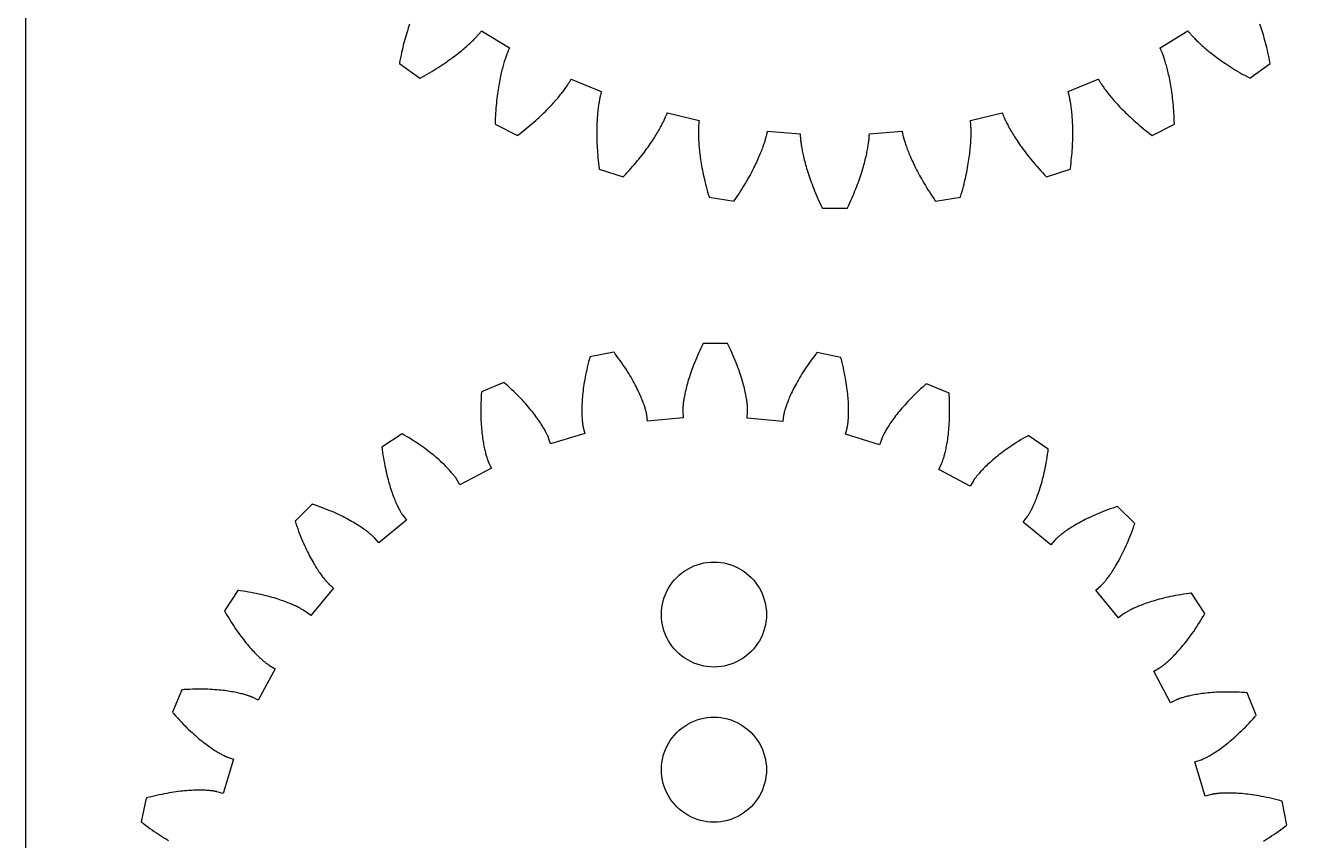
# Model space of a CAD drawing. Extents: x -2 to 209, y 10 to 300.
# Drawn here: x -1.7 to 123.1, y 82 to 160.7 of the extents above; entities that cross this region are included whole.
import ezdxf

# ---------------------------------------------------------------- set-up
doc = ezdxf.new("R2010")
doc.units = 0
doc.layers.add('snijden', color=7, linetype='CONTINUOUS')

msp = doc.modelspace()

# ---------------------------------------------------------------- linework, layer by layer
at = {"layer": 'snijden', "color": 7}
msp.add_lwpolyline([(-1.699724, 300.479777), (209.150286, 300.479777), (209.150286, 9.629767), (-1.699724, 9.629767), (-1.699724, 300.479777)], close=True, dxfattribs=at)
at = {"layer": 'snijden', "color": 1}
for points in [[(35.395588, 160.861408), (35.333488, 160.679989), (35.271287, 160.493468), (35.209488, 160.301907), (35.147787, 160.105316), (35.086586, 159.903717), (35.025788, 159.696948), (34.965487, 159.485178), (34.905789, 159.268357), (34.846787, 159.046337), (34.788488, 158.819256), (34.731087, 158.587227), (34.674688, 158.349988), (34.619287, 158.107678), (34.564987, 157.860226), (34.511988, 157.607676), (34.460288, 157.350027), (34.409787, 157.087307), (34.403781, 157.054107), (34.403562, 157.053049), (34.403662, 157.052808), (36.372678, 155.632628), (36.373207, 155.632667), (36.374001, 155.633196), (36.403801, 155.64931), (36.639712, 155.778122), (36.870301, 155.906752), (37.095634, 156.03508), (37.315762, 156.163011), (37.530659, 156.29022), (37.74023, 156.416961), (37.944705, 156.543051), (38.144016, 156.668302), (38.338337, 156.792661), (38.527493, 156.91619), (38.711524, 157.038772), (38.890564, 157.160141), (39.064721, 157.280392), (39.233861, 157.39943), (39.398062, 157.517159), (39.557367, 157.63346), (39.711887, 157.748381), (39.861577, 157.861732), (40.006418, 157.973531), (40.146655, 158.08359), (40.282146, 158.19185), (40.413035, 158.29836), (40.539294, 158.402831), (40.660992, 158.505442), (40.778192, 158.606071), (40.890992, 158.704472), (40.999341, 158.80077), (41.103182, 158.894771), (41.202782, 158.98647), (41.298082, 159.07577), (41.389281, 159.162571), (41.476081, 159.24687), (41.558983, 159.328571), (41.637683, 159.40757), (41.712383, 159.483971), (41.783082, 159.557571), (41.849982, 159.62837), (41.912881, 159.69617), (41.972182, 159.76107), (42.027681, 159.822871), (42.079481, 159.88177), (42.127583, 159.937369), (42.171982, 159.98977), (42.21308, 160.038871), (42.250683, 160.084872), (42.284981, 160.127369), (42.315982, 160.166271), (42.343581, 160.201871), (42.35509, 160.201077), (45.040029, 158.567828), (45.046035, 158.557721), (45.026747, 158.517221), (45.005659, 158.47212), (44.983064, 158.422521), (44.959066, 158.368319), (44.933666, 158.309621), (44.906867, 158.24642), (44.878765, 158.178419), (44.849566, 158.105921), (44.819366, 158.028721), (44.788066, 157.946919), (44.755866, 157.860321), (44.722867, 157.769019), (44.688966, 157.67302), (44.654367, 157.572201), (44.619267, 157.466661), (44.583667, 157.35611), (44.547467, 157.24085), (44.511066, 157.120861), (44.474268, 156.995909), (44.437366, 156.86612), (44.400266, 156.731469), (44.363166, 156.591912), (44.326067, 156.447311), (44.289168, 156.29797), (44.252467, 156.143699), (44.215965, 155.984449), (44.179966, 155.820191), (44.144367, 155.65108), (44.109367, 155.477129), (44.074966, 155.298051), (44.041467, 155.114039), (44.008567, 154.925251), (43.976666, 154.73138), (43.945667, 154.532551), (43.915867, 154.32875), (43.887168, 154.12005), (43.859566, 153.90651), (43.833373, 153.68798), (43.808475, 153.46447), (43.785166, 153.236029), (43.76347, 153.002791), (43.743361, 152.764499), (43.724973, 152.52145), (43.708383, 152.27352), (43.693884, 152.020711), (43.68129, 151.76294), (43.670601, 151.500471), (43.661605, 151.233239), (43.660811, 151.199441), (43.660703, 151.198383), (43.660811, 151.198142), (45.829262, 150.101312), (45.829527, 150.101301), (45.830321, 150.102095), (45.857218, 150.1226), (46.06993, 150.286629), (46.27735, 150.44948), (46.479698, 150.611259), (46.67699, 150.771668), (46.869138, 150.930828), (47.05622, 151.088618), (47.238348, 151.244799), (47.41545, 151.399498), (47.58771, 151.552628), (47.755059, 151.704039), (47.91756, 151.853589), (48.075318, 152.001348), (48.228279, 152.147128), (48.37656, 152.290988), (48.52022, 152.43282), (48.659288, 152.572478), (48.7938, 152.709979), (48.9238, 152.845189), (49.049279, 152.978129), (49.170339, 153.10855), (49.287189, 153.236659), (49.39969, 153.36213), (49.507939, 153.485018), (49.611968, 153.605308), (49.711869, 153.72277), (49.80767, 153.83757), (49.899369, 153.949409), (49.987168, 154.058478), (50.071168, 154.16446), (50.151268, 154.267539), (50.227569, 154.367438), (50.30007, 154.464339), (50.36907, 154.55784), (50.43447, 154.64824), (50.496269, 154.735338), (50.554369, 154.819039), (50.60927, 154.89924), (50.660869, 154.976138), (50.709169, 155.049438), (50.754068, 155.119137), (50.79597, 155.185238), (50.834668, 155.247638), (50.87057, 155.30624), (50.90337, 155.361239), (50.933268, 155.412338), (50.96047, 155.459638), (50.984759, 155.50304), (51.00656, 155.542439), (51.01807, 155.543233), (53.92705, 154.347115), (53.93504, 154.338119), (53.92234, 154.294918), (53.908846, 154.247118), (53.894453, 154.19472), (53.879266, 154.13752), (53.863364, 154.075618), (53.84696, 154.008819), (53.829947, 153.937519), (53.812353, 153.861319), (53.794546, 153.78042), (53.776449, 153.694719), (53.758351, 153.604218), (53.740042, 153.50892), (53.721733, 153.40877), (53.70353, 153.303879), (53.685432, 153.19414), (53.66752, 153.079398), (53.649925, 152.960029), (53.632939, 152.835728), (53.616244, 152.706608), (53.600236, 152.572719), (53.584837, 152.4339), (53.570153, 152.29017), (53.556448, 152.1418), (53.543139, 151.98841), (53.53073, 151.83042), (53.520226, 151.667389), (53.510225, 151.49969), (53.501229, 151.32715), (53.494218, 151.149739), (53.488212, 150.967539), (53.484216, 150.78064), (53.4821, 150.588989), (53.481041, 150.392539), (53.481571, 150.191321), (53.48456, 149.985459), (53.488556, 149.774898), (53.495567, 149.559609), (53.503557, 149.33969), (53.514247, 149.115088), (53.527238, 148.885898), (53.542531, 148.652038), (53.560125, 148.41358), (53.580128, 148.170679), (53.602935, 147.923198), (53.628229, 147.67118), (53.656328, 147.41477), (53.687229, 147.15379), (53.720929, 146.8884), (53.724924, 146.854999), (53.725112, 146.85394), (53.725223, 146.853702), (56.039652, 146.10717), (56.039904, 146.107292), (56.040697, 146.108085), (56.064007, 146.132586), (56.248268, 146.327637), (56.427547, 146.520785), (56.601918, 146.711917), (56.771347, 146.901007), (56.936098, 147.088187), (57.096088, 147.272966), (57.251216, 147.455616), (57.401828, 147.635967), (57.547846, 147.813867), (57.689237, 147.989437), (57.826217, 148.162477), (57.958707, 148.332826), (58.086919, 148.500697), (58.210648, 148.665865), (58.330256, 148.828206), (58.445567, 148.987787), (58.556628, 149.144475), (58.663737, 149.298267), (58.766837, 149.448976), (58.865839, 149.596617), (58.961039, 149.741235), (59.052436, 149.882716), (59.139937, 150.020937), (59.223637, 150.155888), (59.303838, 150.287507), (59.380437, 150.415687), (59.453436, 150.540515), (59.523138, 150.661837), (59.589337, 150.779645), (59.652236, 150.893805), (59.711738, 151.004345), (59.768237, 151.111335), (59.821538, 151.214446), (59.871838, 151.313747), (59.919137, 151.409346), (59.963436, 151.501146), (60.005037, 151.588948), (60.043737, 151.672746), (60.079837, 151.752645), (60.113437, 151.828546), (60.144337, 151.900145), (60.172838, 151.967847), (60.199032, 152.031447), (60.222739, 152.090846), (60.244249, 152.145946), (60.263537, 152.196846), (60.280735, 152.243447), (60.296028, 152.285847), (60.307326, 152.288837), (63.368687, 151.559325), (63.377683, 151.551334), (63.371677, 151.506834), (63.365671, 151.457434), (63.359665, 151.403234), (63.353659, 151.344433), (63.347653, 151.280734), (63.342652, 151.212432), (63.336646, 151.139233), (63.33064, 151.061334), (63.32564, 150.978633), (63.321644, 150.891233), (63.317649, 150.799034), (63.314659, 150.702033), (63.312543, 150.600263), (63.311484, 150.493795), (63.310955, 150.382593), (63.311484, 150.266563), (63.312543, 150.145913), (63.314659, 150.020593), (63.318655, 149.890423), (63.323655, 149.755623), (63.330667, 149.616143), (63.338657, 149.471913), (63.348658, 149.323183), (63.360062, 149.169685), (63.373159, 149.011734), (63.388055, 148.849084), (63.404856, 148.681904), (63.423747, 148.510124), (63.444649, 148.333752), (63.467641, 148.152963), (63.492936, 147.967675), (63.520534, 147.778032), (63.550435, 147.583783), (63.582936, 147.385144), (63.617935, 147.182254), (63.655435, 146.974863), (63.695736, 146.763204), (63.738736, 146.547394), (63.784636, 146.327184), (63.833536, 146.102804), (63.885535, 145.874262), (63.940634, 145.641442), (63.998835, 145.404624), (64.060237, 145.163753), (64.125036, 144.918704), (64.193137, 144.669763), (64.264736, 144.416885), (64.339936, 144.160104), (64.349937, 144.127703), (64.350201, 144.126645), (64.350371, 144.12638), (66.753682, 143.748693), (66.753946, 143.748851), (66.754476, 143.749645), (66.773684, 143.777545), (66.924915, 143.998856), (67.071555, 144.217415), (67.213705, 144.433275), (67.351214, 144.646506), (67.484464, 144.856855), (67.613355, 145.064256), (67.737874, 145.268724), (67.858145, 145.470294), (67.974284, 145.668745), (68.086396, 145.864126), (68.194425, 146.056235), (68.298354, 146.245116), (68.398514, 146.430856), (68.494915, 146.613204), (68.587316, 146.792065), (68.676015, 146.967706), (68.761115, 147.139746), (68.842715, 147.308185), (68.920715, 147.473195), (68.995314, 147.634496), (69.066516, 147.791994), (69.134416, 147.945844), (69.199215, 148.095995), (69.260715, 148.242265), (69.319214, 148.384764), (69.374515, 148.523374), (69.426915, 148.657986), (69.476715, 148.788624), (69.523615, 148.915246), (69.567814, 149.037785), (69.609314, 149.156236), (69.648216, 149.270666), (69.684614, 149.380825), (69.718515, 149.486714), (69.750215, 149.588555), (69.779616, 149.686054), (69.806815, 149.779155), (69.831818, 149.868156), (69.85481, 149.952555), (69.875897, 150.032856), (69.895291, 150.108556), (69.912701, 150.179756), (69.928391, 150.246655), (69.942599, 150.309055), (69.955114, 150.366755), (69.966306, 150.420055), (69.976413, 150.468855), (69.984403, 150.512956), (69.995119, 150.517957), (73.133537, 150.272958), (73.143539, 150.266952), (73.144597, 150.222152), (73.146714, 150.172554), (73.149703, 150.118052), (73.153699, 150.059053), (73.157694, 149.995254), (73.1637, 149.926753), (73.169706, 149.853651), (73.176717, 149.775853), (73.184708, 149.693354), (73.194709, 149.606454), (73.20561, 149.514651), (73.217807, 149.418354), (73.231618, 149.317463), (73.247017, 149.212053), (73.263818, 149.102073), (73.282524, 148.987572), (73.303029, 148.868674), (73.325334, 148.745172), (73.349728, 148.617261), (73.376028, 148.485012), (73.404529, 148.348212), (73.435329, 148.207152), (73.468328, 148.061623), (73.503729, 147.911893), (73.541628, 147.757792), (73.582027, 147.599542), (73.625027, 147.436974), (73.670628, 147.270194), (73.719029, 147.099273), (73.770329, 146.924293), (73.824327, 146.745183), (73.881427, 146.562063), (73.941628, 146.374902), (74.005027, 146.183812), (74.071628, 145.988782), (74.141428, 145.789813), (74.214429, 145.587084), (74.290928, 145.380531), (74.371028, 145.170193), (74.454729, 144.956082), (74.541928, 144.738433), (74.632928, 144.517122), (74.727729, 144.292141), (74.826228, 144.063732), (74.928799, 143.831893), (75.035378, 143.596602), (75.145977, 143.357882), (75.260668, 143.115883), (75.275273, 143.085483), (75.275802, 143.084424), (75.276022, 143.084234), (77.709162, 143.084498), (77.709424, 143.084599), (77.709953, 143.085657), (77.724664, 143.116158), (77.839223, 143.358207), (77.949563, 143.596957), (78.055883, 143.832327), (78.158253, 144.064219), (78.256752, 144.292668), (78.351253, 144.517627), (78.442153, 144.738949), (78.529154, 144.956669), (78.612653, 145.170698), (78.692552, 145.381098), (78.769054, 145.587687), (78.841952, 145.790527), (78.911453, 145.989438), (78.977752, 146.184468), (79.040953, 146.375619), (79.101053, 146.562819), (79.158052, 146.745887), (79.211953, 146.925018), (79.263052, 147.100008), (79.311153, 147.270929), (79.356654, 147.437648), (79.399453, 147.600158), (79.439654, 147.758598), (79.477351, 147.912628), (79.512652, 148.062409), (79.545553, 148.207909), (79.576353, 148.349008), (79.604851, 148.485758), (79.631045, 148.618047), (79.655255, 148.746008), (79.677559, 148.869478), (79.698064, 148.988419), (79.716664, 149.102999), (79.733571, 149.212918), (79.748785, 149.318357), (79.76249, 149.419248), (79.774688, 149.515548), (79.785694, 149.607147), (79.795695, 149.694248), (79.804691, 149.776647), (79.811703, 149.854448), (79.818714, 149.927547), (79.823715, 149.996047), (79.82771, 150.059849), (79.8307, 150.118849), (79.832816, 150.173247), (79.834933, 150.222848), (79.835991, 150.267849), (79.846099, 150.273855), (82.984329, 150.519536), (82.995019, 150.515541), (83.003009, 150.471342), (83.01301, 150.42264), (83.024017, 150.369242), (83.036611, 150.311341), (83.050819, 150.249042), (83.066509, 150.182142), (83.084104, 150.11094), (83.103498, 150.03524), (83.124691, 149.955042), (83.148001, 149.870542), (83.17311, 149.781642), (83.20051, 149.688541), (83.22991, 149.590941), (83.261711, 149.489172), (83.29571, 149.383272), (83.332312, 149.273052), (83.371211, 149.158752), (83.412812, 149.040312), (83.45691, 148.91778), (83.50381, 148.791101), (83.553512, 148.660441), (83.606211, 148.525861), (83.66171, 148.387362), (83.72021, 148.244921), (83.781911, 148.098572), (83.84681, 147.948501), (83.914811, 147.794632), (83.986211, 147.637041), (84.061012, 147.475762), (84.139111, 147.310871), (84.220711, 147.142342), (84.30601, 146.97032), (84.39491, 146.79483), (84.487509, 146.6159), (84.58391, 146.433621), (84.684179, 146.247952), (84.788409, 146.05896), (84.89655, 145.866783), (85.008842, 145.671502), (85.125171, 145.473091), (85.245591, 145.2717), (85.370331, 145.067162), (85.499292, 144.859691), (85.632732, 144.649411), (85.7705, 144.436281), (85.912862, 144.220402), (86.059632, 144.001822), (86.21105, 143.780662), (86.230259, 143.752762), (86.231053, 143.751968), (86.231283, 143.751778), (88.634332, 144.130087), (88.634512, 144.130317), (88.634776, 144.131375), (88.644778, 144.163877), (88.719779, 144.420626), (88.791079, 144.673586), (88.859077, 144.922606), (88.923577, 145.167526), (88.984778, 145.408448), (89.042777, 145.645377), (89.097678, 145.878057), (89.149277, 146.106686), (89.198077, 146.330997), (89.243778, 146.551247), (89.286778, 146.767226), (89.326979, 146.978787), (89.364278, 147.186217), (89.399078, 147.389187), (89.431379, 147.587717), (89.461078, 147.781916), (89.488478, 147.971665), (89.513587, 148.156908), (89.536394, 148.337806), (89.557191, 148.514055), (89.575791, 148.685836), (89.592486, 148.853047), (89.607276, 149.015647), (89.619685, 149.173786), (89.630983, 149.327136), (89.639979, 149.476006), (89.647969, 149.620096), (89.653975, 149.759626), (89.658976, 149.894437), (89.662971, 150.024495), (89.665961, 150.149987), (89.668077, 150.270616), (89.668607, 150.386567), (89.668077, 150.497877), (89.665961, 150.604317), (89.662971, 150.706065), (89.659981, 150.803167), (89.655986, 150.895266), (89.651991, 150.982766), (89.64699, 151.065467), (89.64199, 151.143365), (89.636989, 151.216467), (89.630983, 151.284965), (89.624977, 151.348465), (89.618971, 151.407266), (89.612965, 151.461366), (89.606959, 151.510665), (89.600953, 151.555166), (89.608943, 151.563156), (92.669715, 152.293374), (92.680906, 152.290384), (92.696199, 152.248083), (92.713609, 152.201484), (92.732897, 152.150684), (92.754487, 152.095484), (92.778273, 152.036083), (92.804282, 151.972583), (92.83278, 151.904884), (92.863681, 151.833084), (92.897381, 151.757283), (92.933581, 151.677385), (92.97248, 151.593385), (93.01408, 151.505683), (93.05848, 151.413883), (93.10588, 151.318184), (93.15608, 151.218883), (93.209581, 151.115642), (93.26608, 151.008843), (93.325781, 150.898213), (93.388781, 150.784133), (93.45508, 150.666285), (93.524779, 150.545023), (93.597981, 150.420233), (93.674581, 150.292013), (93.75498, 150.160372), (93.838781, 150.025504), (93.92648, 149.887314), (94.01788, 149.745934), (94.113181, 149.601363), (94.212381, 149.453593), (94.3155, 149.302913), (94.422791, 149.149143), (94.534112, 148.992533), (94.64952, 148.832944), (94.769231, 148.670615), (94.893101, 148.505493), (95.021371, 148.337684), (95.154009, 148.167303), (95.29118, 147.994295), (95.432822, 147.818765), (95.57888, 147.640854), (95.72961, 147.460654), (95.884942, 147.277983), (96.045181, 147.093145), (96.21003, 146.906143), (96.379609, 146.717034), (96.554182, 146.525913), (96.733529, 146.332862), (96.917999, 146.137854), (96.941389, 146.113459), (96.942182, 146.112665), (96.942402, 146.112475), (99.256263, 146.859534), (99.256271, 146.859798), (99.256535, 146.860857), (99.261536, 146.894356), (99.295135, 147.159767), (99.325737, 147.420665), (99.353735, 147.677086), (99.37895, 147.929056), (99.401439, 148.176545), (99.421442, 148.419575), (99.438931, 148.657925), (99.454039, 148.891825), (99.46703, 149.120975), (99.477931, 149.345527), (99.486926, 149.565507), (99.493938, 149.780796), (99.497933, 149.991436), (99.50005, 150.197305), (99.500314, 150.398526), (99.499521, 150.594895), (99.496531, 150.786617), (99.492536, 150.973476), (99.486529, 151.155616), (99.479518, 151.333037), (99.470522, 151.505585), (99.460521, 151.673347), (99.449514, 151.836307), (99.437317, 151.994387), (99.42422, 152.147726), (99.410224, 152.296176), (99.395513, 152.439816), (99.380008, 152.578627), (99.363816, 152.712495), (99.347015, 152.841596), (99.329923, 152.965916), (99.312222, 153.085346), (99.29431, 153.199937), (99.276106, 153.309737), (99.257903, 153.414615), (99.239514, 153.514736), (99.221205, 153.610036), (99.202896, 153.700537), (99.184904, 153.786235), (99.167098, 153.867235), (99.149688, 153.943337), (99.132676, 154.014735), (99.116166, 154.081436), (99.100264, 154.143336), (99.084971, 154.200636), (99.070366, 154.252937), (99.056661, 154.300736), (99.043961, 154.343935), (99.050972, 154.352931), (101.960844, 155.550197), (101.972459, 155.549138), (101.994261, 155.509636), (102.018655, 155.466337), (102.045955, 155.419138), (102.075856, 155.367838), (102.108757, 155.312937), (102.144555, 155.254337), (102.183255, 155.191737), (102.225255, 155.125739), (102.270457, 155.056037), (102.318656, 154.982737), (102.370154, 154.905936), (102.425156, 154.825738), (102.483454, 154.742037), (102.545256, 154.655037), (102.610655, 154.564838), (102.679656, 154.471236), (102.752255, 154.374439), (102.828556, 154.274437), (102.908756, 154.171419), (102.992756, 154.065437), (103.080656, 153.956429), (103.172556, 153.844528), (103.268455, 153.729887), (103.368456, 153.612277), (103.472676, 153.492058), (103.581007, 153.369157), (103.693516, 153.243758), (103.810446, 153.115668), (103.931725, 152.985318), (104.057368, 152.852378), (104.187387, 152.717186), (104.322007, 152.579828), (104.461178, 152.440117), (104.604897, 152.298378), (104.753357, 152.154529), (104.906498, 152.008677), (105.064388, 151.861019), (105.226959, 151.711368), (105.394458, 151.560137), (105.566887, 151.407017), (105.744068, 151.252387), (105.926318, 151.096217), (106.113628, 150.938507), (106.305927, 150.779397), (106.503187, 150.618988), (106.705688, 150.457277), (106.913339, 150.294508), (107.126167, 150.130556), (107.153067, 150.109945), (107.153861, 150.109416), (107.154125, 150.109286), (109.321626, 151.206566), (109.321767, 151.206831), (109.321756, 151.207889), (109.320698, 151.241589), (109.311702, 151.508959), (109.300801, 151.771399), (109.287995, 152.029069), (109.273099, 152.281928), (109.256404, 152.529938), (109.23791, 152.77295), (109.217616, 153.01125), (109.195629, 153.244459), (109.17224, 153.472818), (109.147343, 153.696349), (109.120937, 153.914889), (109.093138, 154.128479), (109.064237, 154.337249), (109.034138, 154.540989), (109.003036, 154.739799), (108.971038, 154.933548), (108.937938, 155.1225), (108.904236, 155.306378), (108.869737, 155.48544), (108.834637, 155.659448), (108.798937, 155.828549), (108.762837, 155.99271), (108.726338, 156.15196), (108.689436, 156.306249), (108.652336, 156.455638), (108.615136, 156.600069), (108.577938, 156.73975), (108.540637, 156.87446), (108.503537, 157.004188), (108.466737, 157.129098), (108.430036, 157.24916), (108.393738, 157.364458), (108.358038, 157.474818), (108.322737, 157.580419), (108.288137, 157.681259), (108.254236, 157.777359), (108.221137, 157.868558), (108.188837, 157.955159), (108.157537, 158.036859), (108.127236, 158.11416), (108.098037, 158.186658), (108.070036, 158.254458), (108.043237, 158.317759), (108.017731, 158.37646), (107.993733, 158.430559), (107.971138, 158.480158), (107.950235, 158.525259), (107.930947, 158.56596), (107.936953, 158.575961), (110.620492, 160.209911), (110.632002, 160.21044), (110.659701, 160.174939), (110.6907, 160.135939), (110.725, 160.09354), (110.7626, 160.04764), (110.803701, 159.99844), (110.848402, 159.94604), (110.896501, 159.89034), (110.948301, 159.831539), (111.0038, 159.76974), (111.063101, 159.70484), (111.126, 159.637041), (111.193001, 159.566241), (111.2638, 159.49274), (111.338601, 159.416339), (111.417301, 159.337239), (111.500301, 159.255541), (111.587301, 159.171139), (111.6784, 159.084339), (111.773901, 158.99504), (111.873501, 158.903341), (111.97762, 158.80944), (112.08598, 158.71314), (112.198772, 158.614738), (112.316062, 158.51417), (112.4379, 158.411599), (112.564251, 158.30706), (112.695112, 158.20061), (112.8307, 158.09234), (112.971051, 157.98226), (113.11604, 157.870608), (113.265831, 157.757308), (113.42039, 157.64249), (113.579891, 157.526089), (113.744161, 157.408461), (113.913441, 157.289419), (114.087611, 157.169209), (114.266789, 157.047889), (114.450939, 156.925271), (114.64022, 156.80188), (114.83449, 156.677499), (115.033952, 156.55224), (115.238501, 156.42633), (115.4484, 156.299571), (115.66334, 156.172298), (115.883441, 156.04456), (116.10889, 155.916269), (116.339691, 155.78775), (116.575591, 155.658858), (116.60559, 155.642772), (116.606648, 155.642243), (116.606913, 155.642243), (118.574783, 157.062894), (118.574862, 157.063063), (118.574672, 157.064121), (118.568666, 157.097221), (118.518064, 157.359931), (118.466066, 157.617553), (118.412866, 157.870143), (118.358364, 158.117502), (118.302765, 158.359823), (118.246165, 158.597051), (118.188465, 158.829162), (118.130063, 159.056161), (118.070865, 159.278041), (118.010964, 159.494973), (117.950464, 159.706732), (117.889565, 159.913343), (117.828264, 160.115013), (117.766566, 160.311601), (117.704465, 160.503101), (117.642164, 160.689593), (117.579865, 160.871153)], [(117.925792, 81.89335), (118.118472, 82.010463), (118.31488, 82.132775), (118.51482, 82.260336), (118.718462, 82.393392), (118.925451, 82.532039), (119.13585, 82.676165), (119.349412, 82.825935), (119.566171, 82.981524), (119.78608, 83.143049), (120.008891, 83.310379), (120.12136, 83.396329), (120.177862, 83.439951), (120.180851, 83.442597), (120.182968, 83.44392), (120.183233, 83.444185), (119.731314, 85.749885), (119.730785, 85.750097), (119.728668, 85.750626), (119.724673, 85.751685), (119.655974, 85.770708), (119.519224, 85.807887), (119.249714, 85.878759), (118.985205, 85.945177), (118.725693, 86.007457), (118.471344, 86.065539), (118.222104, 86.119537), (117.978134, 86.169697), (117.739425, 86.216028), (117.506022, 86.258708), (117.277983, 86.297917), (117.055395, 86.333538), (116.838243, 86.366036), (116.626703, 86.395199), (116.420665, 86.421446), (116.220203, 86.444623), (116.025472, 86.465022), (115.836353, 86.482855), (115.653013, 86.498016), (115.475414, 86.510689), (115.303504, 86.521193), (115.137404, 86.529501), (114.977243, 86.535693), (114.822843, 86.539899), (114.674393, 86.542598), (114.531754, 86.543392), (114.395044, 86.542863), (114.264313, 86.540746), (114.139565, 86.537545), (114.020693, 86.533153), (113.907763, 86.527755), (113.800874, 86.521352), (113.700004, 86.514367), (113.605003, 86.506668), (113.516003, 86.49836), (113.433003, 86.489973), (113.355903, 86.481083), (113.284804, 86.472193), (113.219804, 86.463382), (113.160704, 86.454677), (113.107504, 86.44629), (113.060205, 86.438194), (113.018903, 86.4306), (112.983505, 86.4238), (112.953903, 86.4179), (112.930117, 86.412688), (112.912311, 86.408587), (112.900219, 86.405782), (112.30074, 86.248577), (111.308229, 89.553879), (111.89502, 89.752941), (111.906608, 89.757042), (111.9237, 89.76363), (111.946402, 89.772441), (111.9744, 89.783659), (112.0077, 89.797576), (112.0463, 89.814034), (112.090102, 89.833375), (112.139201, 89.855732), (112.1933, 89.881), (112.252501, 89.909479), (112.316702, 89.941161), (112.3858, 89.976281), (112.459802, 90.014831), (112.538502, 90.057051), (112.622002, 90.102919), (112.710201, 90.152571), (112.8029, 90.206159), (112.9, 90.263881), (113.001721, 90.3256), (113.10766, 90.3916), (113.217971, 90.461951), (113.332292, 90.536751), (113.45082, 90.616131), (113.573301, 90.70007), (113.699772, 90.788751), (113.830031, 90.88222), (113.96404, 90.9806), (114.101711, 91.083999), (114.24298, 91.192531), (114.387511, 91.306294), (114.535572, 91.425306), (114.68699, 91.549616), (114.841351, 91.679433), (114.998931, 91.814778), (115.159372, 91.955748), (115.3228, 92.102407), (115.488842, 92.254852), (115.6575, 92.413083), (115.828831, 92.577284), (116.002522, 92.747432), (116.17846, 92.923761), (116.356701, 93.106151), (116.537002, 93.29477), (116.719292, 93.489731), (116.90346, 93.690971), (117.08933, 93.898533), (117.182932, 94.004864), (117.229832, 94.058516), (117.232822, 94.06193), (117.23388, 94.063782), (117.234144, 94.064046), (116.341054, 96.237281), (116.340525, 96.237426), (116.338408, 96.237524), (116.334413, 96.237789), (116.263214, 96.24308), (116.121992, 96.252791), (115.843841, 96.269803), (115.571453, 96.283456), (115.304792, 96.293828), (115.043924, 96.301236), (114.788931, 96.305628), (114.539853, 96.307215), (114.296632, 96.306157), (114.059422, 96.302453), (113.828221, 96.296341), (113.602921, 96.287954), (113.383613, 96.277344), (113.170462, 96.264803), (112.963243, 96.250171), (112.762173, 96.233899), (112.567122, 96.215908), (112.378162, 96.196408), (112.195311, 96.175532), (112.018712, 96.15336), (111.848043, 96.130209), (111.683543, 96.105868), (111.525132, 96.080759), (111.373002, 96.054856), (111.226822, 96.028424), (111.086723, 96.001513), (110.952801, 95.974203), (110.825052, 95.946784), (110.703252, 95.919125), (110.587602, 95.891664), (110.477871, 95.864253), (110.374343, 95.837212), (110.276743, 95.810524), (110.185041, 95.784489), (110.099541, 95.759115), (110.019743, 95.734509), (109.945943, 95.710829), (109.878043, 95.688286), (109.815942, 95.666855), (109.759541, 95.646826), (109.709043, 95.62812), (109.664243, 95.611107), (109.625241, 95.595629), (109.591843, 95.582135), (109.564043, 95.570388), (109.541739, 95.560784), (109.524938, 95.553375), (109.513534, 95.548163), (108.956303, 95.27696), (107.337995, 98.3251), (107.874673, 98.634848), (107.885283, 98.641356), (107.900893, 98.651146), (107.921293, 98.664164), (107.946587, 98.680726), (107.976588, 98.700755), (108.011288, 98.724462), (108.050388, 98.751931), (108.094087, 98.783403), (108.142289, 98.818701), (108.194787, 98.858172), (108.251588, 98.901923), (108.312588, 98.949773), (108.377588, 99.002071), (108.446488, 99.058821), (108.519487, 99.120011), (108.596287, 99.185993), (108.676689, 99.256632), (108.760787, 99.332181), (108.848488, 99.412672), (108.939486, 99.497982), (109.033887, 99.588493), (109.131587, 99.684111), (109.232287, 99.785129), (109.336017, 99.891243), (109.442798, 100.002931), (109.552266, 100.119996), (109.664436, 100.242734), (109.779348, 100.37103), (109.896648, 100.504981), (110.016388, 100.644766), (110.138326, 100.790255), (110.262397, 100.941853), (110.388606, 101.099272), (110.516718, 101.262671), (110.646588, 101.432279), (110.778298, 101.607984), (110.911457, 101.78988), (111.046038, 101.97808), (111.181899, 102.172525), (111.319088, 102.373392), (111.457388, 102.580545), (111.596487, 102.794264), (111.736619, 103.01439), (111.877359, 103.241127), (112.018606, 103.474418), (112.160468, 103.714321), (112.231466, 103.83686), (112.267069, 103.898598), (112.269185, 103.902408), (112.270244, 103.904525), (112.270466, 103.905054), (110.970534, 105.862222), (110.970004, 105.862256), (110.967888, 105.861992), (110.963893, 105.861463), (110.893093, 105.852652), (110.752684, 105.83474), (110.476612, 105.79706), (110.206764, 105.75732), (109.943212, 105.715399), (109.685984, 105.67178), (109.435035, 105.62628), (109.190465, 105.579269), (108.952133, 105.530678), (108.720173, 105.480859), (108.494454, 105.429758), (108.275194, 105.3775), (108.062273, 105.324319), (107.855554, 105.270439), (107.655183, 105.215638), (107.461113, 105.160499), (107.273363, 105.10472), (107.091903, 105.048898), (106.916622, 104.99269), (106.747622, 104.93644), (106.584893, 104.880448), (106.428222, 104.824568), (106.277804, 104.768958), (106.133564, 104.71401), (105.995343, 104.659479), (105.863353, 104.60579), (105.737313, 104.552929), (105.617314, 104.50097), (105.503234, 104.45013), (105.395115, 104.400589), (105.292975, 104.352359), (105.196574, 104.305599), (105.106073, 104.26044), (105.021274, 104.21704), (104.942174, 104.1754), (104.868673, 104.135749), (104.800874, 104.09816), (104.738673, 104.06274), (104.682073, 104.029609), (104.630773, 103.998928), (104.584873, 103.970769), (104.544273, 103.945342), (104.508972, 103.922561), (104.478873, 103.902744), (104.453764, 103.885837), (104.433762, 103.872026), (104.41876, 103.861522), (104.408758, 103.85422), (103.915117, 103.479652), (101.733257, 106.153385), (102.199207, 106.561918), (102.208203, 106.570226), (102.221591, 106.58282), (102.23908, 106.599621), (102.26067, 106.620761), (102.286282, 106.646346), (102.315581, 106.676366), (102.348781, 106.710947), (102.385482, 106.750296), (102.425881, 106.794375), (102.46968, 106.843347), (102.516781, 106.897245), (102.567282, 106.956147), (102.620882, 107.020036), (102.677481, 107.089206), (102.737081, 107.163586), (102.799481, 107.243117), (102.864481, 107.328135), (102.932381, 107.418596), (103.00258, 107.514537), (103.075182, 107.616126), (103.150181, 107.723367), (103.22728, 107.836133), (103.30638, 107.954766), (103.38748, 108.079264), (103.470382, 108.20956), (103.554882, 108.345821), (103.64108, 108.487931), (103.728681, 108.636233), (103.817581, 108.790593), (103.90778, 108.950899), (103.998882, 109.117544), (104.091182, 109.290362), (104.18418, 109.469387), (104.27798, 109.654683), (104.37218, 109.846347), (104.467081, 110.044329), (104.562182, 110.24873), (104.65748, 110.459484), (104.752881, 110.676702), (104.848181, 110.900431), (104.943381, 111.130677), (105.038181, 111.367418), (105.132582, 111.610657), (105.226482, 111.86044), (105.319581, 112.116816), (105.411781, 112.379835), (105.45758, 112.513786), (105.480281, 112.581395), (105.482398, 112.585708), (105.482927, 112.587824), (105.483067, 112.588354), (103.82635, 114.254332), (103.825821, 114.254181), (103.823704, 114.253652), (103.819709, 114.252064), (103.75201, 114.229654), (103.6179, 114.184672), (103.354299, 114.093854), (103.097449, 114.002192), (102.847169, 113.909744), (102.603319, 113.816724), (102.366199, 113.723154), (102.135379, 113.629253), (101.911089, 113.535154), (101.69339, 113.441034), (101.48208, 113.346932), (101.277179, 113.252863), (101.07858, 113.159234), (100.88649, 113.065982), (100.700639, 112.973283), (100.520979, 112.881242), (100.34773, 112.790003), (100.180651, 112.699722), (100.019728, 112.610412), (99.86496, 112.522353), (99.716159, 112.435594), (99.573548, 112.350284), (99.436849, 112.266382), (99.306139, 112.184263), (99.181139, 112.103904), (99.062069, 112.025442), (98.94887, 111.948993), (98.84128, 111.874714), (98.73932, 111.802602), (98.643019, 111.732842), (98.552119, 111.665603), (98.466719, 111.600944), (98.38672, 111.539032), (98.312118, 111.479823), (98.242721, 111.423594), (98.178419, 111.370442), (98.119218, 111.320272), (98.065119, 111.273483), (98.01602, 111.229893), (97.971621, 111.189782), (97.932118, 111.153224), (97.89732, 111.120334), (97.867118, 111.091153), (97.841427, 111.065806), (97.820234, 111.044375), (97.803221, 111.026939), (97.790521, 111.013683), (97.782531, 111.004582), (97.371379, 110.540759), (94.709761, 112.73751), (95.087189, 113.229074), (95.0942, 113.239102), (95.10481, 113.254077), (95.118701, 113.273974), (95.135793, 113.298818), (95.155795, 113.328809), (95.178708, 113.364017), (95.204399, 113.404487), (95.232797, 113.450218), (95.263798, 113.501378), (95.297199, 113.557898), (95.332897, 113.619887), (95.370899, 113.687467), (95.410999, 113.760688), (95.453097, 113.839468), (95.496996, 113.924058), (95.542597, 114.014378), (95.589998, 114.110427), (95.638697, 114.212313), (95.688899, 114.32021), (95.740297, 114.433873), (95.792899, 114.553708), (95.846498, 114.679472), (95.900899, 114.811213), (95.956099, 114.949043), (96.012098, 115.092963), (96.068499, 115.243074), (96.125297, 115.399372), (96.182299, 115.561905), (96.239399, 115.730609), (96.296599, 115.905482), (96.353498, 116.086624), (96.410198, 116.274211), (96.466398, 116.467936), (96.522199, 116.667977), (96.577298, 116.874313), (96.631599, 117.08695), (96.685097, 117.305996), (96.737398, 117.531373), (96.788497, 117.76308), (96.838299, 118.001049), (96.886697, 118.245394), (96.933597, 118.49605), (96.978698, 118.753116), (97.021997, 119.016361), (97.063298, 119.286064), (97.102398, 119.56186), (97.12121, 119.7022), (97.130206, 119.772979), (97.130735, 119.777477), (97.131, 119.779594), (97.131029, 119.780123), (95.181028, 121.090895), (95.180499, 121.09081), (95.178383, 121.089752), (95.174387, 121.087635), (95.112388, 121.052467), (94.989576, 120.982075), (94.748797, 120.841647), (94.514686, 120.701561), (94.287237, 120.562104), (94.066267, 120.423333), (93.851897, 120.28531), (93.643865, 120.148201), (93.442237, 120.012184), (93.247107, 119.877323), (93.058126, 119.743721), (92.875465, 119.61162), (92.699118, 119.481022), (92.528827, 119.352088), (92.364597, 119.224823), (92.206538, 119.099583), (92.054336, 118.976353), (91.908006, 118.855134), (91.767708, 118.73617), (91.633006, 118.619674), (91.504037, 118.505416), (91.380776, 118.393987), (91.263108, 118.285026), (91.150776, 118.178991), (91.044035, 118.075722), (90.942496, 117.975606), (90.846397, 117.878475), (90.755295, 117.784556), (90.669295, 117.694015), (90.588396, 117.606864), (90.512498, 117.523216), (90.441396, 117.443106), (90.374997, 117.366776), (90.313296, 117.294225), (90.256196, 117.225385), (90.203597, 117.160666), (90.155398, 117.099994), (90.111495, 117.043495), (90.071697, 116.991216), (90.036097, 116.943334), (90.004495, 116.899726), (89.976796, 116.860676), (89.952904, 116.826124), (89.932611, 116.796226), (89.916021, 116.771038), (89.902924, 116.750638), (89.892923, 116.73516), (89.886917, 116.724577), (89.574275, 116.189515), (86.535252, 117.824767), (86.809519, 118.380527), (86.814626, 118.391746), (86.822219, 118.408494), (86.832009, 118.430772), (86.843809, 118.458503), (86.857594, 118.491803), (86.873231, 118.530903), (86.890535, 118.575562), (86.909479, 118.625883), (86.929878, 118.682102), (86.95168, 118.744152), (86.974619, 118.811901), (86.99867, 118.885651), (87.023673, 118.965143), (87.049549, 119.050794), (87.076108, 119.142173), (87.103238, 119.239682), (87.130909, 119.343155), (87.158928, 119.452635), (87.18713, 119.56817), (87.215308, 119.68981), (87.24355, 119.81744), (87.271598, 119.951221), (87.29935, 120.09109), (87.326618, 120.237093), (87.353278, 120.389165), (87.379286, 120.54742), (87.404395, 120.711726), (87.428657, 120.882263), (87.451729, 121.058836), (87.473663, 121.241623), (87.494168, 121.430311), (87.513165, 121.625308), (87.530681, 121.826326), (87.546265, 122.033386), (87.560102, 122.246516), (87.57185, 122.465736), (87.58156, 122.690936), (87.588968, 122.922169), (87.593969, 123.159479), (87.59635, 123.402507), (87.596186, 123.651657), (87.593196, 123.906681), (87.587402, 124.167526), (87.578406, 124.434167), (87.566288, 124.70667), (87.550995, 124.984966), (87.542, 125.126259), (87.537105, 125.197501), (87.53684, 125.201893), (87.53665, 125.20401), (87.536502, 125.204539), (85.368416, 126.109713), (85.367887, 126.109448), (85.366299, 126.107861), (85.362992, 126.104871), (85.30894, 126.058262), (85.202236, 125.965242), (84.993549, 125.780558), (84.791336, 125.597625), (84.595417, 125.416491), (84.40579, 125.237151), (84.222376, 125.060023), (84.045121, 124.88492), (83.873943, 124.712255), (83.708796, 124.541845), (83.549659, 124.373988), (83.396175, 124.208777), (83.248632, 124.046235), (83.106792, 123.886522), (82.970584, 123.729751), (82.839941, 123.576039), (82.714685, 123.425436), (82.594926, 123.278004), (82.480359, 123.134023), (82.37116, 122.993445), (82.266965, 122.856364), (82.167775, 122.722784), (82.073504, 122.593112), (81.984114, 122.46717), (81.899535, 122.34507), (81.819626, 122.227042), (81.744106, 122.113068), (81.673195, 122.003282), (81.606604, 121.897665), (81.544255, 121.79633), (81.486084, 121.699392), (81.431963, 121.607081), (81.381735, 121.519152), (81.335483, 121.435962), (81.292824, 121.357431), (81.253774, 121.283742), (81.218304, 121.214712), (81.186324, 121.150752), (81.157495, 121.091662), (81.13191, 121.037801), (81.109288, 120.988861), (81.089788, 120.945081), (81.073067, 120.90656), (81.058991, 120.873241), (81.047561, 120.845412), (81.038565, 120.822843), (81.032162, 120.805672), (81.02777, 120.793977), (80.825464, 120.208253), (77.52575, 121.21921), (77.686273, 121.81779), (77.689263, 121.829882), (77.69347, 121.847741), (77.698576, 121.871448), (77.704767, 121.900978), (77.711858, 121.936366), (77.719663, 121.977667), (77.727866, 122.024856), (77.73657, 122.078008), (77.745566, 122.137097), (77.754774, 122.202127), (77.764087, 122.273038), (77.773189, 122.350097), (77.78229, 122.433076), (77.790889, 122.521897), (77.799197, 122.616805), (77.806897, 122.717717), (77.813802, 122.824633), (77.819914, 122.937483), (77.825021, 123.056207), (77.82891, 123.180963), (77.831715, 123.311755), (77.833037, 123.448512), (77.832847, 123.591038), (77.831259, 123.739581), (77.827767, 123.893944), (77.822475, 124.05412), (77.815173, 124.220344), (77.805674, 124.392191), (77.793874, 124.569883), (77.779666, 124.753361), (77.762918, 124.942551), (77.743656, 125.137459), (77.721457, 125.338), (77.696481, 125.544124), (77.668382, 125.755931), (77.637971, 125.973865), (77.603522, 126.196671), (77.565602, 126.424961), (77.524282, 126.658617), (77.479213, 126.897446), (77.430492, 127.141805), (77.377732, 127.391317), (77.321042, 127.646045), (77.260381, 127.905813), (77.195323, 128.17083), (77.125941, 128.440687), (77.089511, 128.577437), (77.07099, 128.646326), (77.069667, 128.650639), (77.069138, 128.652756), (77.068873, 128.653285), (74.765673, 129.118097), (74.765461, 129.117568), (74.763873, 129.115716), (74.761175, 129.112223), (74.717235, 129.056023), (74.630695, 128.94394), (74.462034, 128.722174), (74.299429, 128.503139), (74.142624, 128.287295), (73.991565, 128.074461), (73.846235, 127.86493), (73.706519, 127.658642), (73.572402, 127.455884), (73.443653, 127.256531), (73.320256, 127.060877), (73.202091, 126.86885), (73.089034, 126.680686), (72.981079, 126.496383), (72.878167, 126.316056), (72.779927, 126.139801), (72.686548, 125.967568), (72.597817, 125.799703), (72.513515, 125.636072), (72.433815, 125.476925), (72.358366, 125.322059), (72.287077, 125.171889), (72.220087, 125.026183), (72.156897, 124.885269), (72.097686, 124.749096), (72.042356, 124.617595), (71.990696, 124.491119), (71.942476, 124.369527), (71.897745, 124.253005), (71.856396, 124.141485), (71.818177, 124.035131), (71.783078, 123.933941), (71.751037, 123.838032), (71.721837, 123.747272), (71.695276, 123.662002), (71.67149, 123.581992), (71.650138, 123.50752), (71.631141, 123.438522), (71.614472, 123.375001), (71.599787, 123.317052), (71.587273, 123.264622), (71.576557, 123.217992), (71.567746, 123.17687), (71.560444, 123.141532), (71.55465, 123.111902), (71.550257, 123.087983), (71.547268, 123.070018), (71.545151, 123.057689), (71.46099, 122.443749), (68.027481, 122.79152), (68.068182, 123.40986), (68.068711, 123.422401), (68.06924, 123.440631), (68.06977, 123.464893), (68.070034, 123.495132), (68.070024, 123.531163), (68.069494, 123.573152), (68.068436, 123.621092), (68.066584, 123.674864), (68.063938, 123.734633), (68.060234, 123.800144), (68.055524, 123.871634), (68.049624, 123.948863), (68.042322, 124.031993), (68.033432, 124.120964), (68.022981, 124.215582), (68.010863, 124.316089), (67.996813, 124.422229), (67.980727, 124.534056), (67.962576, 124.651568), (67.942071, 124.774747), (67.91929, 124.90348), (67.894023, 125.037817), (67.866062, 125.17762), (67.835343, 125.323009), (67.801871, 125.473686), (67.765343, 125.629928), (67.725663, 125.791379), (67.682764, 125.958149), (67.636591, 126.130054), (67.586902, 126.307264), (67.533642, 126.489596), (67.476592, 126.676916), (67.415802, 126.869406), (67.351053, 127.066639), (67.282213, 127.268842), (67.209233, 127.475839), (67.131933, 127.687672), (67.050261, 127.904167), (66.964102, 128.124867), (66.873292, 128.350593), (66.777833, 128.580667), (66.677434, 128.815067), (66.572212, 129.053861), (66.461886, 129.296738), (66.34644, 129.543991), (66.225727, 129.795078), (66.163375, 129.922221), (66.131707, 129.986121), (66.129591, 129.990116), (66.128532, 129.992232), (66.128334, 129.992497), (63.778683, 129.999085), (63.778471, 129.998556), (63.777413, 129.996439), (63.775561, 129.992444), (63.743451, 129.928714), (63.680361, 129.80191), (63.558338, 129.551455), (63.441464, 129.305041), (63.329807, 129.062553), (63.223217, 128.824515), (63.121603, 128.590568), (63.024763, 128.361055), (62.932752, 128.13586), (62.845392, 127.91533), (62.762564, 127.699393), (62.684144, 127.487988), (62.609992, 127.281343), (62.540063, 127.079572), (62.474123, 126.882542), (62.412322, 126.690502), (62.354203, 126.503484), (62.299932, 126.321435), (62.249264, 126.144519), (62.202134, 125.972852), (62.158314, 125.806302), (62.117793, 125.645165), (62.080394, 125.489193), (62.045993, 125.338616), (62.014584, 125.193434), (61.985813, 125.05374), (61.959805, 124.919606), (61.93623, 124.791014), (61.915143, 124.667956), (61.896305, 124.550491), (61.879663, 124.438726), (61.864952, 124.332649), (61.852119, 124.232259), (61.841139, 124.137667), (61.831826, 124.048738), (61.824127, 123.965778), (61.817724, 123.888467), (61.812617, 123.817098), (61.808622, 123.751548), (61.805712, 123.691807), (61.803595, 123.638047), (61.802272, 123.590078), (61.801478, 123.548139), (61.801214, 123.512089), (61.801399, 123.481927), (61.801663, 123.457532), (61.802193, 123.439302), (61.802722, 123.426893), (61.840031, 122.808348), (58.40463, 122.479524), (58.323882, 123.093936), (58.32203, 123.106266), (58.31904, 123.124416), (58.314728, 123.148229), (58.309224, 123.177889), (58.302133, 123.213319), (58.293323, 123.254409), (58.283004, 123.30115), (58.270754, 123.353638), (58.256493, 123.411698), (58.240142, 123.47527), (58.221488, 123.54439), (58.20056, 123.61906), (58.177171, 123.699039), (58.151189, 123.78456), (58.122418, 123.875479), (58.090848, 123.971509), (58.056349, 124.072874), (58.01881, 124.179509), (57.977998, 124.291284), (57.93399, 124.408082), (57.886478, 124.529888), (57.835469, 124.656701), (57.78073, 124.788389), (57.722029, 124.924956), (57.659789, 125.066212), (57.59359, 125.212212), (57.523139, 125.362934), (57.448569, 125.518038), (57.369578, 125.677736), (57.286239, 125.841796), (57.19844, 126.010153), (57.105989, 126.182854), (57.00885, 126.359723), (56.906784, 126.540626), (56.799861, 126.725443), (56.687903, 126.914231), (56.570793, 127.106917), (56.448481, 127.303322), (56.32092, 127.503268), (56.187864, 127.706915), (56.049214, 127.913904), (55.905088, 128.124301), (55.75532, 128.337859), (55.599732, 128.554622), (55.438204, 128.77453), (55.270874, 128.997349), (55.184924, 129.10981), (55.141304, 129.166359), (55.138659, 129.169852), (55.137336, 129.171704), (55.137071, 129.171969), (52.83137, 128.720055), (52.831159, 128.719526), (52.830629, 128.717409), (52.829571, 128.713096), (52.810548, 128.644395), (52.773368, 128.50764), (52.702497, 128.238127), (52.636076, 127.973623), (52.573798, 127.714109), (52.515717, 127.459763), (52.461718, 127.210522), (52.411559, 126.966545), (52.365227, 126.727835), (52.322547, 126.494441), (52.283336, 126.26641), (52.247718, 126.04381), (52.215217, 125.82667), (52.186057, 125.615122), (52.15981, 125.409083), (52.136633, 125.208619), (52.116233, 125.013891), (52.0984, 124.824772), (52.08324, 124.641437), (52.070566, 124.463825), (52.060062, 124.291914), (52.051754, 124.125822), (52.045563, 123.965662), (52.041356, 123.811254), (52.038657, 123.662809), (52.037864, 123.520164), (52.038393, 123.383465), (52.04051, 123.252726), (52.043711, 123.127983), (52.048103, 123.009119), (52.053501, 122.896184), (52.059903, 122.78929), (52.066888, 122.68842), (52.074588, 122.593461), (52.082896, 122.504461), (52.091283, 122.421519), (52.100173, 122.34447), (52.109063, 122.273411), (52.117874, 122.208379), (52.126578, 122.149281), (52.134992, 122.096079), (52.143088, 122.04879), (52.150682, 122.007449), (52.157482, 121.972), (52.163382, 121.942419), (52.168594, 121.91866), (52.172695, 121.900827), (52.1755, 121.888736), (52.332705, 121.289256), (49.027403, 120.296748), (48.828341, 120.883536), (48.82424, 120.895204), (48.817652, 120.912375), (48.808841, 120.935077), (48.797623, 120.962977), (48.783706, 120.996349), (48.767249, 121.034957), (48.747908, 121.078788), (48.725524, 121.127886), (48.700256, 121.182028), (48.671776, 121.241197), (48.640098, 121.305387), (48.604977, 121.374468), (48.566427, 121.448448), (48.524208, 121.527188), (48.478326, 121.610688), (48.428677, 121.698878), (48.375086, 121.791517), (48.317367, 121.888648), (48.255648, 121.990343), (48.189626, 122.096283), (48.119276, 122.20659), (48.044476, 122.320901), (47.964937, 122.439442), (47.880998, 122.561918), (47.792317, 122.68838), (47.698848, 122.818645), (47.600468, 122.952649), (47.497069, 123.090322), (47.388537, 123.231602), (47.274774, 123.376125), (47.155761, 123.524189), (47.031452, 123.67561), (46.901632, 123.829962), (46.766287, 123.98754), (46.625319, 124.147986), (46.478661, 124.311409), (46.326216, 124.477451), (46.167982, 124.646109), (46.003784, 124.817438), (45.833633, 124.991134), (45.657307, 125.167071), (45.474914, 125.345313), (45.286295, 125.525613), (45.091334, 125.707909), (44.890095, 125.89208), (44.682534, 126.077947), (44.576201, 126.171467), (44.522549, 126.218406), (44.519136, 126.221317), (44.517284, 126.22264), (44.517019, 126.222904), (42.343784, 125.329819), (42.343639, 125.32929), (42.343533, 125.327173), (42.343268, 125.322675), (42.337977, 125.251537), (42.328267, 125.110313), (42.311254, 124.832162), (42.297601, 124.559784), (42.28723, 124.293115), (42.279821, 124.032249), (42.275429, 123.777252), (42.273842, 123.528176), (42.2749, 123.28495), (42.278604, 123.047743), (42.284716, 122.81655), (42.293103, 122.591241), (42.303713, 122.371931), (42.316254, 122.15878), (42.330886, 121.951563), (42.347131, 121.750488), (42.365123, 121.555445), (42.384623, 121.366477), (42.405498, 121.183637), (42.427644, 121.007035), (42.450795, 120.836363), (42.475137, 120.671867), (42.500246, 120.513458), (42.526148, 120.361322), (42.55258, 120.215145), (42.579491, 120.075041), (42.606801, 119.941124), (42.63422, 119.813378), (42.66188, 119.691572), (42.689341, 119.57592), (42.716752, 119.466192), (42.743792, 119.362663), (42.770481, 119.265043), (42.796516, 119.173314), (42.821889, 119.087764), (42.846495, 119.008034), (42.870176, 118.934173), (42.892718, 118.866233), (42.914149, 118.804212), (42.934178, 118.747803), (42.952884, 118.697353), (42.969897, 118.652492), (42.985375, 118.613464), (42.998869, 118.580012), (43.010616, 118.552263), (43.020221, 118.530012), (43.027629, 118.51321), (43.032841, 118.50186), (43.304045, 117.944624), (40.255904, 116.326297), (39.946157, 116.86298), (39.939648, 116.873617), (39.929858, 116.889227), (39.916841, 116.909679), (39.900278, 116.934947), (39.880249, 116.964927), (39.856542, 116.999667), (39.829071, 117.038807), (39.797601, 117.082505), (39.7623, 117.130715), (39.722832, 117.183245), (39.679081, 117.240025), (39.631231, 117.301006), (39.578931, 117.365985), (39.52218, 117.434965), (39.46099, 117.507947), (39.395011, 117.584727), (39.324373, 117.665086), (39.248821, 117.749176), (39.168332, 117.836827), (39.083012, 117.927807), (38.992485, 118.022215), (38.896785, 118.119936), (38.795772, 118.220647), (38.689658, 118.324377), (38.578086, 118.431195), (38.461019, 118.540672), (38.338281, 118.652834), (38.209987, 118.767745), (38.076037, 118.885045), (37.936252, 119.004782), (37.790763, 119.126729), (37.639162, 119.2508), (37.481745, 119.377014), (37.318344, 119.505123), (37.148738, 119.634994), (36.973034, 119.766695), (36.791138, 119.899863), (36.602935, 120.034435), (36.408492, 120.170293), (36.207626, 120.307485), (36.000473, 120.445785), (35.786751, 120.584879), (35.566628, 120.725013), (35.339888, 120.865761), (35.106599, 121.007006), (34.866694, 121.148863), (34.744157, 121.219903), (34.682417, 121.255453), (34.678607, 121.257569), (34.67649, 121.258892), (34.675961, 121.259104), (32.71879, 119.959177), (32.718759, 119.958648), (32.719015, 119.956266), (32.719544, 119.951874), (32.728355, 119.881032), (32.746267, 119.740631), (32.783947, 119.464557), (32.823687, 119.194714), (32.865608, 118.93116), (32.909227, 118.673932), (32.954727, 118.42298), (33.001738, 118.178401), (33.050327, 117.940078), (33.100137, 117.708112), (33.151236, 117.482389), (33.203496, 117.263134), (33.256678, 117.050215), (33.310557, 116.843504), (33.365358, 116.643128), (33.420497, 116.449056), (33.476277, 116.261305), (33.532098, 116.079838), (33.588306, 115.904556), (33.644557, 115.735562), (33.700548, 115.572835), (33.756417, 115.416143), (33.812028, 115.265723), (33.866976, 115.121485), (33.921507, 114.983264), (33.975196, 114.851277), (34.028057, 114.725226), (34.080019, 114.605227), (34.130858, 114.49115), (34.180396, 114.383036), (34.228627, 114.28089), (34.275398, 114.184471), (34.320557, 114.093991), (34.363956, 114.009222), (34.405596, 113.930151), (34.445247, 113.85666), (34.482836, 113.78885), (34.518259, 113.72666), (34.551387, 113.67002), (34.582068, 113.618691), (34.610228, 113.572781), (34.635654, 113.532151), (34.658435, 113.49688), (34.678252, 113.46677), (34.695159, 113.441714), (34.70897, 113.421738), (34.719474, 113.40671), (34.726777, 113.396682), (35.101345, 112.903041), (32.427611, 110.721189), (32.019076, 111.187139), (32.010768, 111.196346), (31.998174, 111.209708), (31.981373, 111.227197), (31.960233, 111.24876), (31.934647, 111.274319), (31.904628, 111.303579), (31.870047, 111.336779), (31.830698, 111.37349), (31.786618, 111.413889), (31.737647, 111.457731), (31.683748, 111.504829), (31.624847, 111.555309), (31.560958, 111.608869), (31.491788, 111.66549), (31.417408, 111.72506), (31.337877, 111.78746), (31.252858, 111.8525), (31.162397, 111.92036), (31.066457, 111.990559), (30.964867, 112.06315), (30.857624, 112.138131), (30.744858, 112.21527), (30.626227, 112.29437), (30.50173, 112.37543), (30.371431, 112.45834), (30.23517, 112.54284), (30.093063, 112.629009), (29.944761, 112.71665), (29.790401, 112.805529), (29.630092, 112.895709), (29.46345, 112.986819), (29.290629, 113.0791), (29.111607, 113.17208), (28.926311, 113.265869), (28.734647, 113.360109), (28.536662, 113.45498), (28.332263, 113.550119), (28.121509, 113.645409), (27.904292, 113.740799), (27.68056, 113.836089), (27.450314, 113.931289), (27.213573, 114.026099), (26.970336, 114.120519), (26.720551, 114.21438), (26.464178, 114.307489), (26.201158, 114.39967), (26.067208, 114.44549), (25.999596, 114.468192), (25.99531, 114.469779), (25.993193, 114.470308), (25.992664, 114.470454), (24.326686, 112.813742), (24.326834, 112.813212), (24.327363, 112.811096), (24.328951, 112.806783), (24.351361, 112.739073), (24.396343, 112.604967), (24.487161, 112.341368), (24.578821, 112.084518), (24.671271, 111.834233), (24.764291, 111.590382), (24.857861, 111.353263), (24.951761, 111.122448), (25.04586, 110.898161), (25.139991, 110.680456), (25.23409, 110.46915), (25.328163, 110.264243), (25.421791, 110.065652), (25.515041, 109.873557), (25.607743, 109.687711), (25.699781, 109.508048), (25.791022, 109.334799), (25.881301, 109.167717), (25.970611, 109.006797), (26.058672, 108.852029), (26.145432, 108.703225), (26.230752, 108.56062), (26.314651, 108.423915), (26.396773, 108.293211), (26.477132, 108.168209), (26.555592, 108.049138), (26.632043, 107.935936), (26.706322, 107.828351), (26.778432, 107.726383), (26.848192, 107.630083), (26.915433, 107.539201), (26.980092, 107.453852), (27.042002, 107.373802), (27.101213, 107.299222), (27.157452, 107.229803), (27.210602, 107.165461), (27.260772, 107.106293), (27.307561, 107.052183), (27.351151, 107.003103), (27.391262, 106.958732), (27.427822, 106.919193), (27.460713, 106.884413), (27.489891, 106.854203), (27.515238, 106.828512), (27.536669, 106.807266), (27.554105, 106.790306), (27.567361, 106.777633), (27.576357, 106.769245), (28.040179, 106.358099), (25.843431, 103.69648), (25.351867, 104.073908), (25.341839, 104.081211), (25.326864, 104.091821), (25.306967, 104.105685), (25.282123, 104.122803), (25.252132, 104.142779), (25.216922, 104.165692), (25.176454, 104.191383), (25.130723, 104.219831), (25.079563, 104.250801), (25.023043, 104.284173), (24.961054, 104.319881), (24.893471, 104.357872), (24.820253, 104.397952), (24.741473, 104.440012), (24.656883, 104.483923), (24.566562, 104.529563), (24.470513, 104.576932), (24.368628, 104.625673), (24.260731, 104.675841), (24.147068, 104.727263), (24.027233, 104.779851), (23.901469, 104.833453), (23.769727, 104.887883), (23.631898, 104.943073), (23.487975, 104.999032), (23.337867, 105.055394), (23.181569, 105.112141), (23.019036, 105.169122), (22.850332, 105.226203), (22.675458, 105.283401), (22.494318, 105.340342), (22.306728, 105.397071), (22.113006, 105.453322), (21.912965, 105.509133), (21.706628, 105.564211), (21.493992, 105.618562), (21.274944, 105.672113), (21.049567, 105.724453), (20.817861, 105.775581), (20.579893, 105.825392), (20.335546, 105.873821), (20.084889, 105.920742), (19.827824, 105.965801), (19.564579, 106.009121), (19.294877, 106.050401), (19.019081, 106.089541), (18.87874, 106.108327), (18.80796, 106.117428), (18.80346, 106.117958), (18.801264, 106.118222), (18.800788, 106.118251), (17.490014, 104.168254), (17.490098, 104.167724), (17.491209, 104.165872), (17.493511, 104.161983), (17.528681, 104.099954), (17.599071, 103.977142), (17.739498, 103.736358), (17.879587, 103.50225), (18.019041, 103.274803), (18.157813, 103.053834), (18.295836, 102.83946), (18.432946, 102.631432), (18.568964, 102.429796), (18.703823, 102.234671), (18.837426, 102.045695), (18.969527, 101.863032), (19.100124, 101.686676), (19.229057, 101.516388), (19.356323, 101.352163), (19.481563, 101.194101), (19.604793, 101.041902), (19.726013, 100.895572), (19.844977, 100.755271), (19.961474, 100.620572), (20.075731, 100.491604), (20.18716, 100.368337), (20.29612, 100.250671), (20.402155, 100.138342), (20.505426, 100.031599), (20.605542, 99.930065), (20.702672, 99.833984), (20.796592, 99.742925), (20.887122, 99.656936), (20.974272, 99.576026), (21.057922, 99.500115), (21.138032, 99.429024), (21.214362, 99.362634), (21.286912, 99.300944), (21.355752, 99.243826), (21.420472, 99.191206), (21.481142, 99.142964), (21.537642, 99.099035), (21.589922, 99.059245), (21.637812, 99.023634), (21.681422, 98.991985), (21.720472, 98.964265), (21.755022, 98.940373), (21.784922, 98.920053), (21.810102, 98.90341), (21.830502, 98.890287), (21.845972, 98.880392), (21.856553, 98.873989), (22.391614, 98.561209), (20.756363, 95.522186), (20.200603, 95.796453), (20.189392, 95.80156), (20.172641, 95.809153), (20.150371, 95.818943), (20.122641, 95.830743), (20.089341, 95.844502), (20.050241, 95.860112), (20.005581, 95.877416), (19.955261, 95.89636), (19.899041, 95.916759), (19.836991, 95.938561), (19.769241, 95.961474), (19.695491, 95.985524), (19.616001, 96.010528), (19.530351, 96.036404), (19.438971, 96.062963), (19.341461, 96.090093), (19.237988, 96.117763), (19.128509, 96.145793), (19.012973, 96.173995), (18.891333, 96.202173), (18.763704, 96.230415), (18.629923, 96.258463), (18.490054, 96.286223), (18.344052, 96.313494), (18.19198, 96.340153), (18.033725, 96.366162), (17.869418, 96.391271), (17.698879, 96.415533), (17.522307, 96.438605), (17.339521, 96.460539), (17.150833, 96.481044), (16.955835, 96.500068), (16.75482, 96.517583), (16.547758, 96.533141), (16.334631, 96.546978), (16.115409, 96.558726), (15.890208, 96.568436), (15.658975, 96.575844), (15.421666, 96.580845), (15.178641, 96.583226), (14.929489, 96.583065), (14.674458, 96.580154), (14.413613, 96.57436), (14.146972, 96.565364), (13.87447, 96.553246), (13.596172, 96.537953), (13.454879, 96.528957), (13.383629, 96.524063), (13.379229, 96.523798), (13.377033, 96.523608), (13.376504, 96.523459), (12.471333, 94.355374), (12.471598, 94.354844), (12.473106, 94.353257), (12.476106, 94.34995), (12.522716, 94.295901), (12.615726, 94.189197), (12.800409, 93.980509), (12.983342, 93.778294), (13.164477, 93.582375), (13.343814, 93.392748), (13.520943, 93.209334), (13.696046, 93.032079), (13.868711, 92.860901), (14.039121, 92.695754), (14.206978, 92.536617), (14.372187, 92.383132), (14.534731, 92.235593), (14.694444, 92.09375), (14.851214, 91.957542), (15.004926, 91.826899), (15.15553, 91.701643), (15.302962, 91.581887), (15.446941, 91.467317), (15.58752, 91.358118), (15.7246, 91.253923), (15.858181, 91.154733), (15.987852, 91.060462), (16.113794, 90.971072), (16.235894, 90.886493), (16.353922, 90.806584), (16.467896, 90.731064), (16.577682, 90.660153), (16.6833, 90.593552), (16.784634, 90.531203), (16.881564, 90.473031), (16.973874, 90.418913), (17.061804, 90.368682), (17.144994, 90.322433), (17.223514, 90.279761), (17.297204, 90.240711), (17.366234, 90.205241), (17.430194, 90.173261), (17.489284, 90.144432), (17.543144, 90.118847), (17.592084, 90.096225), (17.635864, 90.076725), (17.674374, 90.060003), (17.707694, 90.045928), (17.735524, 90.034498), (17.758104, 90.025502), (17.775254, 90.019099), (17.786954, 90.014707), (18.372677, 89.812401), (17.361716, 86.512684), (16.763135, 86.67321), (16.751046, 86.6762), (16.733197, 86.680406), (16.709488, 86.685513), (16.679958, 86.691704), (16.644568, 86.698795), (16.603268, 86.7066), (16.556078, 86.714802), (16.502928, 86.723507), (16.443828, 86.732503), (16.378798, 86.74171), (16.307888, 86.751024), (16.230828, 86.760125), (16.147848, 86.769227), (16.059028, 86.777826), (15.964118, 86.786213), (15.863206, 86.793913), (15.756292, 86.800818), (15.643441, 86.80693), (15.524717, 86.812037), (15.39996, 86.815926), (15.269172, 86.818731), (15.132414, 86.820054), (14.989888, 86.819866), (14.841344, 86.818278), (14.686984, 86.814786), (14.526805, 86.809494), (14.36058, 86.802192), (14.188736, 86.792693), (14.011043, 86.780893), (13.827567, 86.766684), (13.638375, 86.749936), (13.443467, 86.730675), (13.242927, 86.70845), (13.036803, 86.683473), (12.824997, 86.655364), (12.607739, 86.624262), (12.384932, 86.589803), (12.156642, 86.551882), (11.922985, 86.510562), (11.684157, 86.465493), (11.439798, 86.416773), (11.190287, 86.364012), (10.935557, 86.307323), (10.67579, 86.246662), (10.410773, 86.181603), (10.140918, 86.112222), (10.004167, 86.075794), (9.935277, 86.057273), (9.930978, 86.05595), (9.928782, 86.055421), (9.928332, 86.055156), (9.463521, 83.751956), (9.463944, 83.751744), (9.465638, 83.750157), (9.469138, 83.747458), (9.525338, 83.703516), (9.63742, 83.616976), (9.859187, 83.448315), (10.078222, 83.285712), (10.294066, 83.128907), (10.506901, 82.977846), (10.71643, 82.832518), (10.92272, 82.692802), (11.125475, 82.558685), (11.324829, 82.429936), (11.520485, 82.306537), (11.712509, 82.188374), (11.900673, 82.075315), (12.084976, 81.96736)]]:
    msp.add_lwpolyline(points, dxfattribs=at)
at = {"layer": 'snijden', "color": 7}
for points in [[(62.275741, 108.194159), (63.845953, 109.100719), (65.780531, 109.100719), (67.350743, 108.194159)], [(59.738241, 103.799078), (59.738241, 105.612201), (60.705532, 107.287598), (62.275741, 108.194159)], [(67.350743, 108.194159), (68.920953, 107.287598), (69.888243, 105.612201), (69.888243, 103.799078)], [(62.275741, 99.403999), (60.705532, 100.310562), (59.738241, 101.985957), (59.738241, 103.799078)], [(69.888243, 103.799078), (69.888243, 101.985957), (68.920953, 100.310562), (67.350743, 99.403999)], [(67.350743, 99.403999), (65.780531, 98.497439), (63.845953, 98.497439), (62.275741, 99.403999)], [(62.275741, 93.194157), (63.845953, 94.10072), (65.780531, 94.10072), (67.350743, 93.194157)], [(59.738241, 88.799079), (59.738241, 90.612202), (60.705532, 92.287597), (62.275741, 93.194157)], [(67.350743, 93.194157), (68.920953, 92.287597), (69.888243, 90.612202), (69.888243, 88.799079)], [(62.275741, 84.404), (60.705532, 85.310561), (59.738241, 86.985955), (59.738241, 88.799079)], [(69.888243, 88.799079), (69.888243, 86.985955), (68.920953, 85.310561), (67.350743, 84.404)], [(67.350743, 84.404), (65.780531, 83.497437), (63.845953, 83.497437), (62.275741, 84.404)]]:
    msp.add_open_spline(points, degree=3, dxfattribs=at)

doc.saveas('drawing.dxf')
